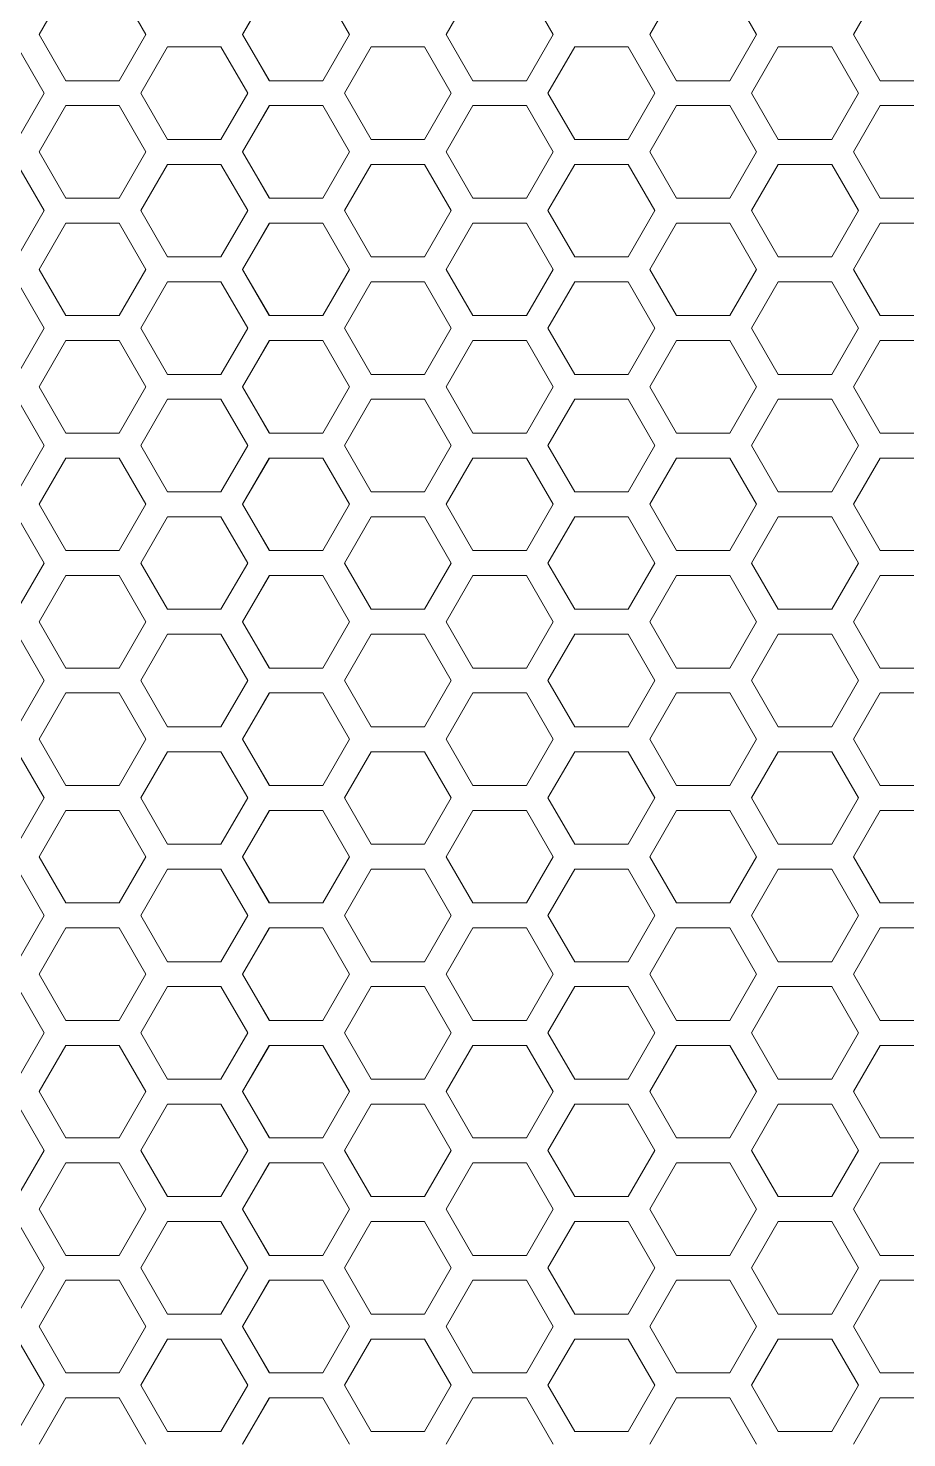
# Model space of a CAD drawing. Header units: millimetres. Extents: x 0 to 140, y -17 to 195.
# Drawn here: x 126.34 to 130.82, y 137.03 to 144.22 of the extents above; entities that cross this region are included whole.
import ezdxf

# ---------------------------------------------------------------- set-up
doc = ezdxf.new("R2010")
doc.units = ezdxf.units.MM
doc.layers.add('4203-42785_1_0', color=7, linetype='Continuous')

# ---------------------------------------------------------------- blocks, each defined once
blk = doc.blocks.new('a')
at = {"layer": '4203-42785_1_0', "color": 0, "linetype": 'ByBlock', "lineweight": 9}
for p, q in [((1510.1793, 457.2889), (1510.0725, 457.104)), ((1510.4994, 457.104), (1510.3927, 457.2889)), ((1510.9926, 457.2889), (1510.8858, 457.104)), ((1511.3127, 457.104), (1511.206, 457.2889)), ((1511.8058, 457.2889), (1511.6991, 457.104)), ((1512.1259, 457.104), (1512.0192, 457.2889)), ((1512.6191, 457.2889), (1512.5124, 457.104)), ((1512.9393, 457.104), (1512.8325, 457.2889)), ((1513.4323, 457.2889), (1513.3256, 457.104)), ((1515.0588, 457.2889), (1514.9521, 457.104)), ((1515.379, 457.104), (1515.2723, 457.2889)), ((1515.8721, 457.2889), (1515.7654, 457.104)), ((1516.1923, 457.104), (1516.0855, 457.2889)), ((1510.0725, 457.104), (1510.1793, 456.9191)), ((1510.3927, 456.9191), (1510.4994, 457.104)), ((1510.8858, 457.104), (1510.9926, 456.9191)), ((1511.206, 456.9191), (1511.3127, 457.104)), ((1511.6991, 457.104), (1511.8058, 456.9191)), ((1512.0192, 456.9191), (1512.1259, 457.104)), ((1512.5124, 457.104), (1512.6191, 456.9191)), ((1512.8325, 456.9191), (1512.9393, 457.104)), ((1513.3256, 457.104), (1513.4323, 456.9191)), ((1514.9521, 457.104), (1515.0588, 456.9191)), ((1515.2723, 456.9191), (1515.379, 457.104)), ((1515.7654, 457.104), (1515.8721, 456.9191)), ((1516.0855, 456.9191), (1516.1923, 457.104)), ((1510.0928, 456.8692), (1509.9861, 457.0541)), ((1510.5859, 457.0541), (1510.4792, 456.8692)), ((1510.7994, 457.0541), (1510.5859, 457.0541)), ((1510.9061, 456.8692), (1510.7994, 457.0541)), ((1511.3992, 457.0541), (1511.2925, 456.8692)), ((1511.6126, 457.0541), (1511.3992, 457.0541)), ((1511.7193, 456.8692), (1511.6126, 457.0541)), ((1512.2124, 457.0541), (1512.1057, 456.8692)), ((1512.4259, 457.0541), (1512.2124, 457.0541)), ((1512.5326, 456.8692), (1512.4259, 457.0541)), ((1513.0257, 457.0541), (1512.919, 456.8692)), ((1513.2391, 457.0541), (1513.0257, 457.0541)), ((1513.3458, 456.8692), (1513.2391, 457.0541)), ((1514.9724, 456.8692), (1514.8656, 457.0541)), ((1515.4655, 457.0541), (1515.3587, 456.8692)), ((1515.6789, 457.0541), (1515.4655, 457.0541)), ((1515.7856, 456.8692), (1515.6789, 457.0541)), ((1516.2788, 457.0541), (1516.1721, 456.8692)), ((1516.4922, 457.0541), (1516.2788, 457.0541)), ((1516.5989, 456.8692), (1516.4922, 457.0541)), ((1510.1793, 456.9191), (1510.3927, 456.9191)), ((1510.9926, 456.9191), (1511.206, 456.9191)), ((1511.8058, 456.9191), (1512.0192, 456.9191)), ((1512.6191, 456.9191), (1512.8325, 456.9191)), ((1513.4323, 456.9191), (1513.6457, 456.9191)), ((1515.0588, 456.9191), (1515.2723, 456.9191)), ((1515.8721, 456.9191), (1516.0855, 456.9191)), ((1509.9861, 456.6844), (1510.0928, 456.8692)), ((1510.4792, 456.8692), (1510.5859, 456.6844)), ((1510.7994, 456.6844), (1510.9061, 456.8692)), ((1511.2925, 456.8692), (1511.3992, 456.6844)), ((1511.6126, 456.6844), (1511.7193, 456.8692)), ((1512.1057, 456.8692), (1512.2124, 456.6844)), ((1512.4259, 456.6844), (1512.5326, 456.8692)), ((1512.919, 456.8692), (1513.0257, 456.6844)), ((1513.2391, 456.6844), (1513.3458, 456.8692)), ((1514.8656, 456.6844), (1514.9724, 456.8692)), ((1515.3587, 456.8692), (1515.4655, 456.6844)), ((1515.6789, 456.6844), (1515.7856, 456.8692)), ((1516.1721, 456.8692), (1516.2788, 456.6844)), ((1516.4922, 456.6844), (1516.5989, 456.8692)), ((1510.1793, 456.8193), (1510.0725, 456.6345)), ((1510.3927, 456.8193), (1510.1793, 456.8193)), ((1510.4994, 456.6345), (1510.3927, 456.8193)), ((1510.9926, 456.8193), (1510.8858, 456.6345)), ((1511.206, 456.8193), (1510.9926, 456.8193)), ((1511.3127, 456.6345), (1511.206, 456.8193)), ((1511.8058, 456.8193), (1511.6991, 456.6345)), ((1512.0192, 456.8193), (1511.8058, 456.8193)), ((1512.1259, 456.6345), (1512.0192, 456.8193)), ((1512.6191, 456.8193), (1512.5124, 456.6345)), ((1512.8325, 456.8193), (1512.6191, 456.8193)), ((1512.9393, 456.6345), (1512.8325, 456.8193)), ((1513.4323, 456.8193), (1513.3256, 456.6345)), ((1513.6457, 456.8193), (1513.4323, 456.8193)), ((1515.0588, 456.8193), (1514.9521, 456.6345)), ((1515.2723, 456.8193), (1515.0588, 456.8193)), ((1515.379, 456.6345), (1515.2723, 456.8193)), ((1515.8721, 456.8193), (1515.7654, 456.6345)), ((1516.0855, 456.8193), (1515.8721, 456.8193)), ((1516.1923, 456.6345), (1516.0855, 456.8193)), ((1510.5859, 456.6844), (1510.7994, 456.6844)), ((1511.3992, 456.6844), (1511.6126, 456.6844)), ((1512.2124, 456.6844), (1512.4259, 456.6844)), ((1513.0257, 456.6844), (1513.2391, 456.6844)), ((1515.4655, 456.6844), (1515.6789, 456.6844)), ((1516.2788, 456.6844), (1516.4922, 456.6844)), ((1510.0725, 456.6345), (1510.1793, 456.4496)), ((1510.3927, 456.4496), (1510.4994, 456.6345)), ((1510.8858, 456.6345), (1510.9926, 456.4496)), ((1511.206, 456.4496), (1511.3127, 456.6345)), ((1511.6991, 456.6345), (1511.8058, 456.4496)), ((1512.0192, 456.4496), (1512.1259, 456.6345)), ((1512.5124, 456.6345), (1512.6191, 456.4496)), ((1512.8325, 456.4496), (1512.9393, 456.6345)), ((1513.3256, 456.6345), (1513.4323, 456.4496)), ((1514.9521, 456.6345), (1515.0588, 456.4496)), ((1515.2723, 456.4496), (1515.379, 456.6345)), ((1515.7654, 456.6345), (1515.8721, 456.4496)), ((1516.0855, 456.4496), (1516.1923, 456.6345)), ((1510.0928, 456.3997), (1509.9861, 456.5846)), ((1510.5859, 456.5846), (1510.4792, 456.3997)), ((1510.7994, 456.5846), (1510.5859, 456.5846)), ((1510.9061, 456.3997), (1510.7994, 456.5846)), ((1511.3992, 456.5846), (1511.2925, 456.3997)), ((1511.6126, 456.5846), (1511.3992, 456.5846)), ((1511.7193, 456.3997), (1511.6126, 456.5846)), ((1512.2124, 456.5846), (1512.1057, 456.3997)), ((1512.4259, 456.5846), (1512.2124, 456.5846)), ((1512.5326, 456.3997), (1512.4259, 456.5846)), ((1513.0257, 456.5846), (1512.919, 456.3997)), ((1513.2391, 456.5846), (1513.0257, 456.5846)), ((1513.3458, 456.3997), (1513.2391, 456.5846)), ((1514.9724, 456.3997), (1514.8656, 456.5846)), ((1515.4655, 456.5846), (1515.3587, 456.3997)), ((1515.6789, 456.5846), (1515.4655, 456.5846)), ((1515.7856, 456.3997), (1515.6789, 456.5846)), ((1516.2788, 456.5846), (1516.1721, 456.3997)), ((1516.4922, 456.5846), (1516.2788, 456.5846)), ((1516.5989, 456.3997), (1516.4922, 456.5846)), ((1509.9861, 456.2148), (1510.0928, 456.3997)), ((1510.1793, 456.4496), (1510.3927, 456.4496)), ((1510.4792, 456.3997), (1510.5859, 456.2148)), ((1510.7994, 456.2148), (1510.9061, 456.3997)), ((1510.9926, 456.4496), (1511.206, 456.4496)), ((1511.2925, 456.3997), (1511.3992, 456.2148)), ((1511.6126, 456.2148), (1511.7193, 456.3997)), ((1511.8058, 456.4496), (1512.0192, 456.4496)), ((1512.1057, 456.3997), (1512.2124, 456.2148)), ((1512.4259, 456.2148), (1512.5326, 456.3997)), ((1512.6191, 456.4496), (1512.8325, 456.4496)), ((1512.919, 456.3997), (1513.0257, 456.2148)), ((1513.2391, 456.2148), (1513.3458, 456.3997)), ((1513.4323, 456.4496), (1513.6457, 456.4496)), ((1514.8656, 456.2148), (1514.9724, 456.3997)), ((1515.0588, 456.4496), (1515.2723, 456.4496)), ((1515.3587, 456.3997), (1515.4655, 456.2148)), ((1515.6789, 456.2148), (1515.7856, 456.3997)), ((1515.8721, 456.4496), (1516.0855, 456.4496)), ((1516.1721, 456.3997), (1516.2788, 456.2148)), ((1516.4922, 456.2148), (1516.5989, 456.3997)), ((1510.1793, 456.3498), (1510.0725, 456.1649)), ((1510.3927, 456.3498), (1510.1793, 456.3498)), ((1510.4994, 456.1649), (1510.3927, 456.3498)), ((1510.9926, 456.3498), (1510.8858, 456.1649)), ((1511.206, 456.3498), (1510.9926, 456.3498)), ((1511.3127, 456.1649), (1511.206, 456.3498)), ((1511.8058, 456.3498), (1511.6991, 456.1649)), ((1512.0192, 456.3498), (1511.8058, 456.3498)), ((1512.1259, 456.1649), (1512.0192, 456.3498)), ((1512.6191, 456.3498), (1512.5124, 456.1649)), ((1512.8325, 456.3498), (1512.6191, 456.3498)), ((1512.9393, 456.1649), (1512.8325, 456.3498)), ((1513.4323, 456.3498), (1513.3256, 456.1649)), ((1513.6457, 456.3498), (1513.4323, 456.3498)), ((1515.0588, 456.3498), (1514.9521, 456.1649)), ((1515.2723, 456.3498), (1515.0588, 456.3498)), ((1515.379, 456.1649), (1515.2723, 456.3498)), ((1515.8721, 456.3498), (1515.7654, 456.1649)), ((1516.0855, 456.3498), (1515.8721, 456.3498)), ((1516.1923, 456.1649), (1516.0855, 456.3498)), ((1510.5859, 456.2148), (1510.7994, 456.2148)), ((1511.3992, 456.2148), (1511.6126, 456.2148)), ((1512.2124, 456.2148), (1512.4259, 456.2148)), ((1513.0257, 456.2148), (1513.2391, 456.2148)), ((1515.4655, 456.2148), (1515.6789, 456.2148)), ((1516.2788, 456.2148), (1516.4922, 456.2148)), ((1510.0725, 456.1649), (1510.1793, 455.9801)), ((1510.3927, 455.9801), (1510.4994, 456.1649)), ((1510.8858, 456.1649), (1510.9926, 455.9801)), ((1511.206, 455.9801), (1511.3127, 456.1649)), ((1511.6991, 456.1649), (1511.8058, 455.9801)), ((1512.0192, 455.9801), (1512.1259, 456.1649)), ((1512.5124, 456.1649), (1512.6191, 455.9801)), ((1512.8325, 455.9801), (1512.9393, 456.1649)), ((1513.3256, 456.1649), (1513.4323, 455.9801)), ((1514.9521, 456.1649), (1515.0588, 455.9801)), ((1515.2723, 455.9801), (1515.379, 456.1649)), ((1515.7654, 456.1649), (1515.8721, 455.9801)), ((1516.0855, 455.9801), (1516.1923, 456.1649)), ((1510.0928, 455.9301), (1509.9861, 456.115)), ((1510.5859, 456.115), (1510.4792, 455.9301)), ((1510.7994, 456.115), (1510.5859, 456.115)), ((1510.9061, 455.9301), (1510.7994, 456.115)), ((1511.3992, 456.115), (1511.2925, 455.9301)), ((1511.6126, 456.115), (1511.3992, 456.115)), ((1511.7193, 455.9301), (1511.6126, 456.115)), ((1512.2124, 456.115), (1512.1057, 455.9301)), ((1512.4259, 456.115), (1512.2124, 456.115)), ((1512.5326, 455.9301), (1512.4259, 456.115)), ((1513.0257, 456.115), (1512.919, 455.9301)), ((1513.2391, 456.115), (1513.0257, 456.115)), ((1513.3458, 455.9301), (1513.2391, 456.115)), ((1514.9724, 455.9301), (1514.8656, 456.115)), ((1515.4655, 456.115), (1515.3587, 455.9301)), ((1515.6789, 456.115), (1515.4655, 456.115)), ((1515.7856, 455.9301), (1515.6789, 456.115)), ((1516.2788, 456.115), (1516.1721, 455.9301)), ((1516.4922, 456.115), (1516.2788, 456.115)), ((1516.5989, 455.9301), (1516.4922, 456.115)), ((1510.1793, 455.9801), (1510.3927, 455.9801)), ((1510.9926, 455.9801), (1511.206, 455.9801)), ((1511.8058, 455.9801), (1512.0192, 455.9801)), ((1512.6191, 455.9801), (1512.8325, 455.9801)), ((1513.4323, 455.9801), (1513.6457, 455.9801)), ((1515.0588, 455.9801), (1515.2723, 455.9801)), ((1515.8721, 455.9801), (1516.0855, 455.9801)), ((1509.9861, 455.7453), (1510.0928, 455.9301)), ((1510.4792, 455.9301), (1510.5859, 455.7453)), ((1510.7994, 455.7453), (1510.9061, 455.9301)), ((1511.2925, 455.9301), (1511.3992, 455.7453)), ((1511.6126, 455.7453), (1511.7193, 455.9301)), ((1512.1057, 455.9301), (1512.2124, 455.7453)), ((1512.4259, 455.7453), (1512.5326, 455.9301)), ((1512.919, 455.9301), (1513.0257, 455.7453)), ((1513.2391, 455.7453), (1513.3458, 455.9301)), ((1514.8656, 455.7453), (1514.9724, 455.9301)), ((1515.3587, 455.9301), (1515.4655, 455.7453)), ((1515.6789, 455.7453), (1515.7856, 455.9301)), ((1516.1721, 455.9301), (1516.2788, 455.7453)), ((1516.4922, 455.7453), (1516.5989, 455.9301)), ((1510.1793, 455.8802), (1510.0725, 455.6954)), ((1510.3927, 455.8802), (1510.1793, 455.8802)), ((1510.4994, 455.6954), (1510.3927, 455.8802)), ((1510.9926, 455.8802), (1510.8858, 455.6954)), ((1511.206, 455.8802), (1510.9926, 455.8802)), ((1511.3127, 455.6954), (1511.206, 455.8802)), ((1511.8058, 455.8802), (1511.6991, 455.6954)), ((1512.0192, 455.8802), (1511.8058, 455.8802)), ((1512.1259, 455.6954), (1512.0192, 455.8802)), ((1512.6191, 455.8802), (1512.5124, 455.6954)), ((1512.8325, 455.8802), (1512.6191, 455.8802)), ((1512.9393, 455.6954), (1512.8325, 455.8802)), ((1513.4323, 455.8802), (1513.3256, 455.6954)), ((1513.6457, 455.8802), (1513.4323, 455.8802)), ((1515.0588, 455.8802), (1514.9521, 455.6954)), ((1515.2723, 455.8802), (1515.0588, 455.8802)), ((1515.379, 455.6954), (1515.2723, 455.8802)), ((1515.8721, 455.8802), (1515.7654, 455.6954)), ((1516.0855, 455.8802), (1515.8721, 455.8802)), ((1516.1923, 455.6954), (1516.0855, 455.8802)), ((1510.5859, 455.7453), (1510.7994, 455.7453)), ((1511.3992, 455.7453), (1511.6126, 455.7453)), ((1512.2124, 455.7453), (1512.4259, 455.7453)), ((1513.0257, 455.7453), (1513.2391, 455.7453)), ((1515.4655, 455.7453), (1515.6789, 455.7453)), ((1516.2788, 455.7453), (1516.4922, 455.7453)), ((1510.0725, 455.6954), (1510.1793, 455.5105)), ((1510.3927, 455.5105), (1510.4994, 455.6954)), ((1510.8858, 455.6954), (1510.9926, 455.5105)), ((1511.206, 455.5105), (1511.3127, 455.6954)), ((1511.6991, 455.6954), (1511.8058, 455.5105)), ((1512.0192, 455.5105), (1512.1259, 455.6954)), ((1512.5124, 455.6954), (1512.6191, 455.5105)), ((1512.8325, 455.5105), (1512.9393, 455.6954)), ((1513.3256, 455.6954), (1513.4323, 455.5105)), ((1514.9521, 455.6954), (1515.0588, 455.5105)), ((1515.2723, 455.5105), (1515.379, 455.6954)), ((1515.7654, 455.6954), (1515.8721, 455.5105)), ((1516.0855, 455.5105), (1516.1923, 455.6954)), ((1510.0928, 455.4606), (1509.9861, 455.6455)), ((1510.5859, 455.6455), (1510.4792, 455.4606)), ((1510.7994, 455.6455), (1510.5859, 455.6455)), ((1510.9061, 455.4606), (1510.7994, 455.6455)), ((1511.3992, 455.6455), (1511.2925, 455.4606)), ((1511.6126, 455.6455), (1511.3992, 455.6455)), ((1511.7193, 455.4606), (1511.6126, 455.6455)), ((1512.2124, 455.6455), (1512.1057, 455.4606)), ((1512.4259, 455.6455), (1512.2124, 455.6455)), ((1512.5326, 455.4606), (1512.4259, 455.6455)), ((1513.0257, 455.6455), (1512.919, 455.4606)), ((1513.2391, 455.6455), (1513.0257, 455.6455)), ((1513.3458, 455.4606), (1513.2391, 455.6455)), ((1514.9724, 455.4606), (1514.8656, 455.6455)), ((1515.4655, 455.6455), (1515.3587, 455.4606)), ((1515.6789, 455.6455), (1515.4655, 455.6455)), ((1515.7856, 455.4606), (1515.6789, 455.6455)), ((1516.2788, 455.6455), (1516.1721, 455.4606)), ((1516.4922, 455.6455), (1516.2788, 455.6455)), ((1516.5989, 455.4606), (1516.4922, 455.6455)), ((1510.1793, 455.5105), (1510.3927, 455.5105)), ((1510.9926, 455.5105), (1511.206, 455.5105)), ((1511.8058, 455.5105), (1512.0192, 455.5105)), ((1512.6191, 455.5105), (1512.8325, 455.5105)), ((1513.4323, 455.5105), (1513.6457, 455.5105)), ((1515.0588, 455.5105), (1515.2723, 455.5105)), ((1515.8721, 455.5105), (1516.0855, 455.5105)), ((1509.9861, 455.2757), (1510.0928, 455.4606)), ((1510.4792, 455.4606), (1510.5859, 455.2757)), ((1510.7994, 455.2757), (1510.9061, 455.4606)), ((1511.2925, 455.4606), (1511.3992, 455.2757)), ((1511.6126, 455.2757), (1511.7193, 455.4606)), ((1512.1057, 455.4606), (1512.2124, 455.2757)), ((1512.4259, 455.2757), (1512.5326, 455.4606)), ((1512.919, 455.4606), (1513.0257, 455.2757)), ((1513.2391, 455.2757), (1513.3458, 455.4606)), ((1514.8656, 455.2757), (1514.9724, 455.4606)), ((1515.3587, 455.4606), (1515.4655, 455.2757)), ((1515.6789, 455.2757), (1515.7856, 455.4606)), ((1516.1721, 455.4606), (1516.2788, 455.2757)), ((1516.4922, 455.2757), (1516.5989, 455.4606)), ((1510.1793, 455.4107), (1510.0725, 455.2258)), ((1510.3927, 455.4107), (1510.1793, 455.4107)), ((1510.4994, 455.2258), (1510.3927, 455.4107)), ((1510.9926, 455.4107), (1510.8858, 455.2258)), ((1511.206, 455.4107), (1510.9926, 455.4107)), ((1511.3127, 455.2258), (1511.206, 455.4107)), ((1511.8058, 455.4107), (1511.6991, 455.2258)), ((1512.0192, 455.4107), (1511.8058, 455.4107)), ((1512.1259, 455.2258), (1512.0192, 455.4107)), ((1512.6191, 455.4107), (1512.5124, 455.2258)), ((1512.8325, 455.4107), (1512.6191, 455.4107)), ((1512.9393, 455.2258), (1512.8325, 455.4107)), ((1513.4323, 455.4107), (1513.3256, 455.2258)), ((1513.6457, 455.4107), (1513.4323, 455.4107)), ((1515.0588, 455.4107), (1514.9521, 455.2258)), ((1515.2723, 455.4107), (1515.0588, 455.4107)), ((1515.379, 455.2258), (1515.2723, 455.4107)), ((1515.8721, 455.4107), (1515.7654, 455.2258)), ((1516.0855, 455.4107), (1515.8721, 455.4107)), ((1516.1923, 455.2258), (1516.0855, 455.4107)), ((1510.5859, 455.2757), (1510.7994, 455.2757)), ((1511.3992, 455.2757), (1511.6126, 455.2757)), ((1512.2124, 455.2757), (1512.4259, 455.2757)), ((1513.0257, 455.2757), (1513.2391, 455.2757)), ((1515.4655, 455.2757), (1515.6789, 455.2757)), ((1516.2788, 455.2757), (1516.4922, 455.2757)), ((1510.0725, 455.2258), (1510.1793, 455.041)), ((1510.3927, 455.041), (1510.4994, 455.2258)), ((1510.8858, 455.2258), (1510.9926, 455.041)), ((1511.206, 455.041), (1511.3127, 455.2258)), ((1511.6991, 455.2258), (1511.8058, 455.041)), ((1512.0192, 455.041), (1512.1259, 455.2258)), ((1512.5124, 455.2258), (1512.6191, 455.041)), ((1512.8325, 455.041), (1512.9393, 455.2258)), ((1513.3256, 455.2258), (1513.4323, 455.041)), ((1514.9521, 455.2258), (1515.0588, 455.041)), ((1515.2723, 455.041), (1515.379, 455.2258)), ((1515.7654, 455.2258), (1515.8721, 455.041)), ((1516.0855, 455.041), (1516.1923, 455.2258)), ((1510.0928, 454.9911), (1509.9861, 455.1759)), ((1510.5859, 455.1759), (1510.4792, 454.9911)), ((1510.7994, 455.1759), (1510.5859, 455.1759)), ((1510.9061, 454.9911), (1510.7994, 455.1759)), ((1511.3992, 455.1759), (1511.2925, 454.9911)), ((1511.6126, 455.1759), (1511.3992, 455.1759)), ((1511.7193, 454.9911), (1511.6126, 455.1759)), ((1512.2124, 455.1759), (1512.1057, 454.9911)), ((1512.4259, 455.1759), (1512.2124, 455.1759)), ((1512.5326, 454.9911), (1512.4259, 455.1759)), ((1513.0257, 455.1759), (1512.919, 454.9911)), ((1513.2391, 455.1759), (1513.0257, 455.1759)), ((1513.3458, 454.9911), (1513.2391, 455.1759)), ((1514.9724, 454.9911), (1514.8656, 455.1759)), ((1515.4655, 455.1759), (1515.3587, 454.9911)), ((1515.6789, 455.1759), (1515.4655, 455.1759)), ((1515.7856, 454.9911), (1515.6789, 455.1759)), ((1516.2788, 455.1759), (1516.1721, 454.9911)), ((1516.4922, 455.1759), (1516.2788, 455.1759)), ((1516.5989, 454.9911), (1516.4922, 455.1759)), ((1509.9861, 454.8062), (1510.0928, 454.9911)), ((1510.1793, 455.041), (1510.3927, 455.041)), ((1510.4792, 454.9911), (1510.5859, 454.8062)), ((1510.7994, 454.8062), (1510.9061, 454.9911)), ((1510.9926, 455.041), (1511.206, 455.041)), ((1511.2925, 454.9911), (1511.3992, 454.8062)), ((1511.6126, 454.8062), (1511.7193, 454.9911)), ((1511.8058, 455.041), (1512.0192, 455.041)), ((1512.1057, 454.9911), (1512.2124, 454.8062)), ((1512.4259, 454.8062), (1512.5326, 454.9911)), ((1512.6191, 455.041), (1512.8325, 455.041)), ((1512.919, 454.9911), (1513.0257, 454.8062)), ((1513.2391, 454.8062), (1513.3458, 454.9911)), ((1513.4323, 455.041), (1513.6457, 455.041)), ((1514.8656, 454.8062), (1514.9724, 454.9911)), ((1515.0588, 455.041), (1515.2723, 455.041)), ((1515.3587, 454.9911), (1515.4655, 454.8062)), ((1515.6789, 454.8062), (1515.7856, 454.9911)), ((1515.8721, 455.041), (1516.0855, 455.041)), ((1516.1721, 454.9911), (1516.2788, 454.8062)), ((1516.4922, 454.8062), (1516.5989, 454.9911)), ((1510.1793, 454.9411), (1510.0725, 454.7563)), ((1510.3927, 454.9411), (1510.1793, 454.9411)), ((1510.4994, 454.7563), (1510.3927, 454.9411)), ((1510.9926, 454.9411), (1510.8858, 454.7563)), ((1511.206, 454.9411), (1510.9926, 454.9411)), ((1511.3127, 454.7563), (1511.206, 454.9411)), ((1511.8058, 454.9411), (1511.6991, 454.7563)), ((1512.0192, 454.9411), (1511.8058, 454.9411)), ((1512.1259, 454.7563), (1512.0192, 454.9411)), ((1512.6191, 454.9411), (1512.5124, 454.7563)), ((1512.8325, 454.9411), (1512.6191, 454.9411)), ((1512.9393, 454.7563), (1512.8325, 454.9411)), ((1513.4323, 454.9411), (1513.3256, 454.7563)), ((1513.6457, 454.9411), (1513.4323, 454.9411)), ((1515.0588, 454.9411), (1514.9521, 454.7563)), ((1515.2723, 454.9411), (1515.0588, 454.9411)), ((1515.379, 454.7563), (1515.2723, 454.9411)), ((1515.8721, 454.9411), (1515.7654, 454.7563)), ((1516.0855, 454.9411), (1515.8721, 454.9411)), ((1516.1923, 454.7563), (1516.0855, 454.9411)), ((1510.5859, 454.8062), (1510.7994, 454.8062)), ((1511.3992, 454.8062), (1511.6126, 454.8062)), ((1512.2124, 454.8062), (1512.4259, 454.8062)), ((1513.0257, 454.8062), (1513.2391, 454.8062)), ((1515.4655, 454.8062), (1515.6789, 454.8062)), ((1516.2788, 454.8062), (1516.4922, 454.8062)), ((1510.0725, 454.7563), (1510.1793, 454.5714)), ((1510.3927, 454.5714), (1510.4994, 454.7563)), ((1510.8858, 454.7563), (1510.9926, 454.5714)), ((1511.206, 454.5714), (1511.3127, 454.7563)), ((1511.6991, 454.7563), (1511.8058, 454.5714)), ((1512.0192, 454.5714), (1512.1259, 454.7563)), ((1512.5124, 454.7563), (1512.6191, 454.5714)), ((1512.8325, 454.5714), (1512.9393, 454.7563)), ((1513.3256, 454.7563), (1513.4323, 454.5714)), ((1514.9521, 454.7563), (1515.0588, 454.5714)), ((1515.2723, 454.5714), (1515.379, 454.7563)), ((1515.7654, 454.7563), (1515.8721, 454.5714)), ((1516.0855, 454.5714), (1516.1923, 454.7563)), ((1510.0928, 454.5215), (1509.9861, 454.7064)), ((1510.5859, 454.7064), (1510.4792, 454.5215)), ((1510.7994, 454.7064), (1510.5859, 454.7064)), ((1510.9061, 454.5215), (1510.7994, 454.7064)), ((1511.3992, 454.7064), (1511.2925, 454.5215)), ((1511.6126, 454.7064), (1511.3992, 454.7064)), ((1511.7193, 454.5215), (1511.6126, 454.7064)), ((1512.2124, 454.7064), (1512.1057, 454.5215)), ((1512.4259, 454.7064), (1512.2124, 454.7064)), ((1512.5326, 454.5215), (1512.4259, 454.7064)), ((1513.0257, 454.7064), (1512.919, 454.5215)), ((1513.2391, 454.7064), (1513.0257, 454.7064)), ((1513.3458, 454.5215), (1513.2391, 454.7064)), ((1514.9724, 454.5215), (1514.8656, 454.7064)), ((1515.4655, 454.7064), (1515.3587, 454.5215)), ((1515.6789, 454.7064), (1515.4655, 454.7064)), ((1515.7856, 454.5215), (1515.6789, 454.7064)), ((1516.2788, 454.7064), (1516.1721, 454.5215)), ((1516.4922, 454.7064), (1516.2788, 454.7064)), ((1516.5989, 454.5215), (1516.4922, 454.7064)), ((1510.1793, 454.5714), (1510.3927, 454.5714)), ((1510.9926, 454.5714), (1511.206, 454.5714)), ((1511.8058, 454.5714), (1512.0192, 454.5714)), ((1512.6191, 454.5714), (1512.8325, 454.5714)), ((1513.4323, 454.5714), (1513.6457, 454.5714)), ((1515.0588, 454.5714), (1515.2723, 454.5714)), ((1515.8721, 454.5714), (1516.0855, 454.5714)), ((1509.9861, 454.3366), (1510.0928, 454.5215)), ((1510.4792, 454.5215), (1510.5859, 454.3366)), ((1510.7994, 454.3366), (1510.9061, 454.5215)), ((1511.2925, 454.5215), (1511.3992, 454.3366)), ((1511.6126, 454.3366), (1511.7193, 454.5215)), ((1512.1057, 454.5215), (1512.2124, 454.3366)), ((1512.4259, 454.3366), (1512.5326, 454.5215)), ((1512.919, 454.5215), (1513.0257, 454.3366)), ((1513.2391, 454.3366), (1513.3458, 454.5215)), ((1514.8656, 454.3366), (1514.9724, 454.5215)), ((1515.3587, 454.5215), (1515.4655, 454.3366)), ((1515.6789, 454.3366), (1515.7856, 454.5215)), ((1516.1721, 454.5215), (1516.2788, 454.3366)), ((1516.4922, 454.3366), (1516.5989, 454.5215)), ((1510.1793, 454.4716), (1510.0725, 454.2867)), ((1510.3927, 454.4716), (1510.1793, 454.4716)), ((1510.4994, 454.2867), (1510.3927, 454.4716)), ((1510.9926, 454.4716), (1510.8858, 454.2867)), ((1511.206, 454.4716), (1510.9926, 454.4716)), ((1511.3127, 454.2867), (1511.206, 454.4716)), ((1511.8058, 454.4716), (1511.6991, 454.2867)), ((1512.0192, 454.4716), (1511.8058, 454.4716)), ((1512.1259, 454.2867), (1512.0192, 454.4716)), ((1512.6191, 454.4716), (1512.5124, 454.2867)), ((1512.8325, 454.4716), (1512.6191, 454.4716)), ((1512.9393, 454.2867), (1512.8325, 454.4716)), ((1513.4323, 454.4716), (1513.3256, 454.2867)), ((1513.6457, 454.4716), (1513.4323, 454.4716)), ((1515.0588, 454.4716), (1514.9521, 454.2867)), ((1515.2723, 454.4716), (1515.0588, 454.4716)), ((1515.379, 454.2867), (1515.2723, 454.4716)), ((1515.8721, 454.4716), (1515.7654, 454.2867)), ((1516.0855, 454.4716), (1515.8721, 454.4716)), ((1516.1923, 454.2867), (1516.0855, 454.4716)), ((1510.5859, 454.3366), (1510.7994, 454.3366)), ((1511.3992, 454.3366), (1511.6126, 454.3366)), ((1512.2124, 454.3366), (1512.4259, 454.3366)), ((1513.0257, 454.3366), (1513.2391, 454.3366)), ((1515.4655, 454.3366), (1515.6789, 454.3366)), ((1516.2788, 454.3366), (1516.4922, 454.3366)), ((1510.0725, 454.2867), (1510.1793, 454.1019)), ((1510.3927, 454.1019), (1510.4994, 454.2867)), ((1510.8858, 454.2867), (1510.9926, 454.1019)), ((1511.206, 454.1019), (1511.3127, 454.2867)), ((1511.6991, 454.2867), (1511.8058, 454.1019)), ((1512.0192, 454.1019), (1512.1259, 454.2867)), ((1512.5124, 454.2867), (1512.6191, 454.1019)), ((1512.8325, 454.1019), (1512.9393, 454.2867)), ((1513.3256, 454.2867), (1513.4323, 454.1019)), ((1514.9521, 454.2867), (1515.0588, 454.1019)), ((1515.2723, 454.1019), (1515.379, 454.2867)), ((1515.7654, 454.2867), (1515.8721, 454.1019)), ((1516.0855, 454.1019), (1516.1923, 454.2867)), ((1510.0928, 454.052), (1509.9861, 454.2368)), ((1510.5859, 454.2368), (1510.4792, 454.052)), ((1510.7994, 454.2368), (1510.5859, 454.2368)), ((1510.9061, 454.052), (1510.7994, 454.2368)), ((1511.3992, 454.2368), (1511.2925, 454.052)), ((1511.6126, 454.2368), (1511.3992, 454.2368)), ((1511.7193, 454.052), (1511.6126, 454.2368)), ((1512.2124, 454.2368), (1512.1057, 454.052)), ((1512.4259, 454.2368), (1512.2124, 454.2368)), ((1512.5326, 454.052), (1512.4259, 454.2368)), ((1513.0257, 454.2368), (1512.919, 454.052)), ((1513.2391, 454.2368), (1513.0257, 454.2368)), ((1513.3458, 454.052), (1513.2391, 454.2368)), ((1514.9724, 454.052), (1514.8656, 454.2368)), ((1515.4655, 454.2368), (1515.3587, 454.052)), ((1515.6789, 454.2368), (1515.4655, 454.2368)), ((1515.7856, 454.052), (1515.6789, 454.2368)), ((1516.2788, 454.2368), (1516.1721, 454.052)), ((1516.4922, 454.2368), (1516.2788, 454.2368)), ((1516.5989, 454.052), (1516.4922, 454.2368)), ((1510.1793, 454.1019), (1510.3927, 454.1019)), ((1510.9926, 454.1019), (1511.206, 454.1019)), ((1511.8058, 454.1019), (1512.0192, 454.1019)), ((1512.6191, 454.1019), (1512.8325, 454.1019)), ((1513.4323, 454.1019), (1513.6457, 454.1019)), ((1515.0588, 454.1019), (1515.2723, 454.1019)), ((1515.8721, 454.1019), (1516.0855, 454.1019)), ((1509.9861, 453.8671), (1510.0928, 454.052)), ((1510.4792, 454.052), (1510.5859, 453.8671)), ((1510.7994, 453.8671), (1510.9061, 454.052)), ((1511.2925, 454.052), (1511.3992, 453.8671)), ((1511.6126, 453.8671), (1511.7193, 454.052)), ((1512.1057, 454.052), (1512.2124, 453.8671)), ((1512.4259, 453.8671), (1512.5326, 454.052)), ((1512.919, 454.052), (1513.0257, 453.8671)), ((1513.2391, 453.8671), (1513.3458, 454.052)), ((1514.8656, 453.8671), (1514.9724, 454.052)), ((1515.3587, 454.052), (1515.4655, 453.8671)), ((1515.6789, 453.8671), (1515.7856, 454.052)), ((1516.1721, 454.052), (1516.2788, 453.8671)), ((1516.4922, 453.8671), (1516.5989, 454.052)), ((1510.1793, 454.0021), (1510.0725, 453.8172)), ((1510.3927, 454.0021), (1510.1793, 454.0021)), ((1510.4994, 453.8172), (1510.3927, 454.0021)), ((1510.9926, 454.0021), (1510.8858, 453.8172)), ((1511.206, 454.0021), (1510.9926, 454.0021)), ((1511.3127, 453.8172), (1511.206, 454.0021)), ((1511.8058, 454.0021), (1511.6991, 453.8172)), ((1512.0192, 454.0021), (1511.8058, 454.0021)), ((1512.1259, 453.8172), (1512.0192, 454.0021)), ((1512.6191, 454.0021), (1512.5124, 453.8172)), ((1512.8325, 454.0021), (1512.6191, 454.0021)), ((1512.9393, 453.8172), (1512.8325, 454.0021)), ((1513.4323, 454.0021), (1513.3256, 453.8172)), ((1513.6457, 454.0021), (1513.4323, 454.0021)), ((1515.0588, 454.0021), (1514.9521, 453.8172)), ((1515.2723, 454.0021), (1515.0588, 454.0021)), ((1515.379, 453.8172), (1515.2723, 454.0021)), ((1515.8721, 454.0021), (1515.7654, 453.8172)), ((1516.0855, 454.0021), (1515.8721, 454.0021)), ((1516.1923, 453.8172), (1516.0855, 454.0021)), ((1510.5859, 453.8671), (1510.7994, 453.8671)), ((1511.3992, 453.8671), (1511.6126, 453.8671)), ((1512.2124, 453.8671), (1512.4259, 453.8671)), ((1513.0257, 453.8671), (1513.2391, 453.8671)), ((1515.4655, 453.8671), (1515.6789, 453.8671)), ((1516.2788, 453.8671), (1516.4922, 453.8671)), ((1510.0725, 453.8172), (1510.1793, 453.6323)), ((1510.3927, 453.6323), (1510.4994, 453.8172)), ((1510.8858, 453.8172), (1510.9926, 453.6323)), ((1511.206, 453.6323), (1511.3127, 453.8172)), ((1511.6991, 453.8172), (1511.8058, 453.6323)), ((1512.0192, 453.6323), (1512.1259, 453.8172)), ((1512.5124, 453.8172), (1512.6191, 453.6323)), ((1512.8325, 453.6323), (1512.9393, 453.8172)), ((1513.3256, 453.8172), (1513.4323, 453.6323)), ((1514.9521, 453.8172), (1515.0588, 453.6323)), ((1515.2723, 453.6323), (1515.379, 453.8172)), ((1515.7654, 453.8172), (1515.8721, 453.6323)), ((1516.0855, 453.6323), (1516.1923, 453.8172)), ((1510.0928, 453.5824), (1509.9861, 453.7673)), ((1510.5859, 453.7673), (1510.4792, 453.5824)), ((1510.7994, 453.7673), (1510.5859, 453.7673)), ((1510.9061, 453.5824), (1510.7994, 453.7673)), ((1511.3992, 453.7673), (1511.2925, 453.5824)), ((1511.6126, 453.7673), (1511.3992, 453.7673)), ((1511.7193, 453.5824), (1511.6126, 453.7673)), ((1512.2124, 453.7673), (1512.1057, 453.5824)), ((1512.4259, 453.7673), (1512.2124, 453.7673)), ((1512.5326, 453.5824), (1512.4259, 453.7673)), ((1513.0257, 453.7673), (1512.919, 453.5824)), ((1513.2391, 453.7673), (1513.0257, 453.7673)), ((1513.3458, 453.5824), (1513.2391, 453.7673)), ((1514.9724, 453.5824), (1514.8656, 453.7673)), ((1515.4655, 453.7673), (1515.3587, 453.5824)), ((1515.6789, 453.7673), (1515.4655, 453.7673)), ((1515.7856, 453.5824), (1515.6789, 453.7673)), ((1516.2788, 453.7673), (1516.1721, 453.5824)), ((1516.4922, 453.7673), (1516.2788, 453.7673)), ((1516.5989, 453.5824), (1516.4922, 453.7673)), ((1509.9861, 453.3976), (1510.0928, 453.5824)), ((1510.1793, 453.6323), (1510.3927, 453.6323)), ((1510.4792, 453.5824), (1510.5859, 453.3976)), ((1510.7994, 453.3976), (1510.9061, 453.5824)), ((1510.9926, 453.6323), (1511.206, 453.6323)), ((1511.2925, 453.5824), (1511.3992, 453.3976)), ((1511.6126, 453.3976), (1511.7193, 453.5824)), ((1511.8058, 453.6323), (1512.0192, 453.6323)), ((1512.1057, 453.5824), (1512.2124, 453.3976)), ((1512.4259, 453.3976), (1512.5326, 453.5824)), ((1512.6191, 453.6323), (1512.8325, 453.6323)), ((1512.919, 453.5824), (1513.0257, 453.3976)), ((1513.2391, 453.3976), (1513.3458, 453.5824)), ((1513.4323, 453.6323), (1513.6457, 453.6323)), ((1514.8656, 453.3976), (1514.9724, 453.5824)), ((1515.0588, 453.6323), (1515.2723, 453.6323)), ((1515.3587, 453.5824), (1515.4655, 453.3976)), ((1515.6789, 453.3976), (1515.7856, 453.5824)), ((1515.8721, 453.6323), (1516.0855, 453.6323)), ((1516.1721, 453.5824), (1516.2788, 453.3976)), ((1516.4922, 453.3976), (1516.5989, 453.5824)), ((1510.1793, 453.5325), (1510.0725, 453.3477)), ((1510.3927, 453.5325), (1510.1793, 453.5325)), ((1510.4994, 453.3477), (1510.3927, 453.5325)), ((1510.9926, 453.5325), (1510.8858, 453.3477)), ((1511.206, 453.5325), (1510.9926, 453.5325)), ((1511.3127, 453.3477), (1511.206, 453.5325)), ((1511.8058, 453.5325), (1511.6991, 453.3477)), ((1512.0192, 453.5325), (1511.8058, 453.5325)), ((1512.1259, 453.3477), (1512.0192, 453.5325)), ((1512.6191, 453.5325), (1512.5124, 453.3477)), ((1512.8325, 453.5325), (1512.6191, 453.5325)), ((1512.9393, 453.3477), (1512.8325, 453.5325)), ((1513.4323, 453.5325), (1513.3256, 453.3477)), ((1513.6457, 453.5325), (1513.4323, 453.5325)), ((1515.0588, 453.5325), (1514.9521, 453.3477)), ((1515.2723, 453.5325), (1515.0588, 453.5325)), ((1515.379, 453.3477), (1515.2723, 453.5325)), ((1515.8721, 453.5325), (1515.7654, 453.3477)), ((1516.0855, 453.5325), (1515.8721, 453.5325)), ((1516.1923, 453.3477), (1516.0855, 453.5325)), ((1510.5859, 453.3976), (1510.7994, 453.3976)), ((1511.3992, 453.3976), (1511.6126, 453.3976)), ((1512.2124, 453.3976), (1512.4259, 453.3976)), ((1513.0257, 453.3976), (1513.2391, 453.3976)), ((1515.4655, 453.3976), (1515.6789, 453.3976)), ((1516.2788, 453.3976), (1516.4922, 453.3976)), ((1510.0725, 453.3477), (1510.1793, 453.1628)), ((1510.3927, 453.1628), (1510.4994, 453.3477)), ((1510.8858, 453.3477), (1510.9926, 453.1628)), ((1511.206, 453.1628), (1511.3127, 453.3477)), ((1511.6991, 453.3477), (1511.8058, 453.1628)), ((1512.0192, 453.1628), (1512.1259, 453.3477)), ((1512.5124, 453.3477), (1512.6191, 453.1628)), ((1512.8325, 453.1628), (1512.9393, 453.3477)), ((1513.3256, 453.3477), (1513.4323, 453.1628)), ((1514.9521, 453.3477), (1515.0588, 453.1628)), ((1515.2723, 453.1628), (1515.379, 453.3477)), ((1515.7654, 453.3477), (1515.8721, 453.1628)), ((1516.0855, 453.1628), (1516.1923, 453.3477)), ((1510.0928, 453.1129), (1509.9861, 453.2977)), ((1510.5859, 453.2977), (1510.4792, 453.1129)), ((1510.7994, 453.2977), (1510.5859, 453.2977)), ((1510.9061, 453.1129), (1510.7994, 453.2977)), ((1511.3992, 453.2977), (1511.2925, 453.1129)), ((1511.6126, 453.2977), (1511.3992, 453.2977)), ((1511.7193, 453.1129), (1511.6126, 453.2977)), ((1512.2124, 453.2977), (1512.1057, 453.1129)), ((1512.4259, 453.2977), (1512.2124, 453.2977)), ((1512.5326, 453.1129), (1512.4259, 453.2977)), ((1513.0257, 453.2977), (1512.919, 453.1129)), ((1513.2391, 453.2977), (1513.0257, 453.2977)), ((1513.3458, 453.1129), (1513.2391, 453.2977)), ((1514.9724, 453.1129), (1514.8656, 453.2977)), ((1515.4655, 453.2977), (1515.3587, 453.1129)), ((1515.6789, 453.2977), (1515.4655, 453.2977)), ((1515.7856, 453.1129), (1515.6789, 453.2977)), ((1516.2788, 453.2977), (1516.1721, 453.1129)), ((1516.4922, 453.2977), (1516.2788, 453.2977)), ((1516.5989, 453.1129), (1516.4922, 453.2977)), ((1510.1793, 453.1628), (1510.3927, 453.1628)), ((1510.9926, 453.1628), (1511.206, 453.1628)), ((1511.8058, 453.1628), (1512.0192, 453.1628)), ((1512.6191, 453.1628), (1512.8325, 453.1628)), ((1513.4323, 453.1628), (1513.6457, 453.1628)), ((1515.0588, 453.1628), (1515.2723, 453.1628)), ((1515.8721, 453.1628), (1516.0855, 453.1628)), ((1509.9861, 452.928), (1510.0928, 453.1129)), ((1510.4792, 453.1129), (1510.5859, 452.928)), ((1510.7994, 452.928), (1510.9061, 453.1129)), ((1511.2925, 453.1129), (1511.3992, 452.928)), ((1511.6126, 452.928), (1511.7193, 453.1129)), ((1512.1057, 453.1129), (1512.2124, 452.928)), ((1512.4259, 452.928), (1512.5326, 453.1129)), ((1512.919, 453.1129), (1513.0257, 452.928)), ((1513.2391, 452.928), (1513.3458, 453.1129)), ((1514.8656, 452.928), (1514.9724, 453.1129)), ((1515.3587, 453.1129), (1515.4655, 452.928)), ((1515.6789, 452.928), (1515.7856, 453.1129)), ((1516.1721, 453.1129), (1516.2788, 452.928)), ((1516.4922, 452.928), (1516.5989, 453.1129)), ((1510.1793, 453.063), (1510.0725, 452.8781)), ((1510.3927, 453.063), (1510.1793, 453.063)), ((1510.4994, 452.8781), (1510.3927, 453.063)), ((1510.9926, 453.063), (1510.8858, 452.8781)), ((1511.206, 453.063), (1510.9926, 453.063)), ((1511.3127, 452.8781), (1511.206, 453.063)), ((1511.8058, 453.063), (1511.6991, 452.8781)), ((1512.0192, 453.063), (1511.8058, 453.063)), ((1512.1259, 452.8781), (1512.0192, 453.063)), ((1512.6191, 453.063), (1512.5124, 452.8781)), ((1512.8325, 453.063), (1512.6191, 453.063)), ((1512.9393, 452.8781), (1512.8325, 453.063)), ((1513.4323, 453.063), (1513.3256, 452.8781)), ((1513.6457, 453.063), (1513.4323, 453.063)), ((1515.0588, 453.063), (1514.9521, 452.8781)), ((1515.2723, 453.063), (1515.0588, 453.063)), ((1515.379, 452.8781), (1515.2723, 453.063)), ((1515.8721, 453.063), (1515.7654, 452.8781)), ((1516.0855, 453.063), (1515.8721, 453.063)), ((1516.1923, 452.8781), (1516.0855, 453.063)), ((1510.5859, 452.928), (1510.7994, 452.928)), ((1511.3992, 452.928), (1511.6126, 452.928)), ((1512.2124, 452.928), (1512.4259, 452.928)), ((1513.0257, 452.928), (1513.2391, 452.928)), ((1515.4655, 452.928), (1515.6789, 452.928)), ((1516.2788, 452.928), (1516.4922, 452.928)), ((1510.0725, 452.8781), (1510.1793, 452.6932)), ((1510.3927, 452.6932), (1510.4994, 452.8781)), ((1510.8858, 452.8781), (1510.9926, 452.6932)), ((1511.206, 452.6932), (1511.3127, 452.8781)), ((1511.6991, 452.8781), (1511.8058, 452.6932)), ((1512.0192, 452.6932), (1512.1259, 452.8781)), ((1512.5124, 452.8781), (1512.6191, 452.6932)), ((1512.8325, 452.6932), (1512.9393, 452.8781)), ((1513.3256, 452.8781), (1513.4323, 452.6932)), ((1514.9521, 452.8781), (1515.0588, 452.6932)), ((1515.2723, 452.6932), (1515.379, 452.8781)), ((1515.7654, 452.8781), (1515.8721, 452.6932)), ((1516.0855, 452.6932), (1516.1923, 452.8781)), ((1510.0928, 452.6433), (1509.9861, 452.8282)), ((1510.5859, 452.8282), (1510.4792, 452.6433)), ((1510.7994, 452.8282), (1510.5859, 452.8282)), ((1510.9061, 452.6433), (1510.7994, 452.8282)), ((1511.3992, 452.8282), (1511.2925, 452.6433)), ((1511.6126, 452.8282), (1511.3992, 452.8282)), ((1511.7193, 452.6433), (1511.6126, 452.8282)), ((1512.2124, 452.8282), (1512.1057, 452.6433)), ((1512.4259, 452.8282), (1512.2124, 452.8282)), ((1512.5326, 452.6433), (1512.4259, 452.8282)), ((1513.0257, 452.8282), (1512.919, 452.6433)), ((1513.2391, 452.8282), (1513.0257, 452.8282)), ((1513.3458, 452.6433), (1513.2391, 452.8282)), ((1514.9724, 452.6433), (1514.8656, 452.8282)), ((1515.4655, 452.8282), (1515.3587, 452.6433)), ((1515.6789, 452.8282), (1515.4655, 452.8282)), ((1515.7856, 452.6433), (1515.6789, 452.8282)), ((1516.2788, 452.8282), (1516.1721, 452.6433)), ((1516.4922, 452.8282), (1516.2788, 452.8282)), ((1516.5989, 452.6433), (1516.4922, 452.8282)), ((1510.1793, 452.6932), (1510.3927, 452.6932)), ((1510.9926, 452.6932), (1511.206, 452.6932)), ((1511.8058, 452.6932), (1512.0192, 452.6932)), ((1512.6191, 452.6932), (1512.8325, 452.6932)), ((1513.4323, 452.6932), (1513.6457, 452.6932)), ((1515.0588, 452.6932), (1515.2723, 452.6932)), ((1515.8721, 452.6932), (1516.0855, 452.6932)), ((1509.9861, 452.4585), (1510.0928, 452.6433)), ((1510.4792, 452.6433), (1510.5859, 452.4585)), ((1510.7994, 452.4585), (1510.9061, 452.6433)), ((1511.2925, 452.6433), (1511.3992, 452.4585)), ((1511.6126, 452.4585), (1511.7193, 452.6433)), ((1512.1057, 452.6433), (1512.2124, 452.4585)), ((1512.4259, 452.4585), (1512.5326, 452.6433)), ((1512.919, 452.6433), (1513.0257, 452.4585)), ((1513.2391, 452.4585), (1513.3458, 452.6433)), ((1514.8656, 452.4585), (1514.9724, 452.6433)), ((1515.3587, 452.6433), (1515.4655, 452.4585)), ((1515.6789, 452.4585), (1515.7856, 452.6433)), ((1516.1721, 452.6433), (1516.2788, 452.4585)), ((1516.4922, 452.4585), (1516.5989, 452.6433)), ((1510.1793, 452.5934), (1510.0725, 452.4086)), ((1510.3927, 452.5934), (1510.1793, 452.5934)), ((1510.4994, 452.4086), (1510.3927, 452.5934)), ((1510.9926, 452.5934), (1510.8858, 452.4086)), ((1511.206, 452.5934), (1510.9926, 452.5934)), ((1511.3127, 452.4086), (1511.206, 452.5934)), ((1511.8058, 452.5934), (1511.6991, 452.4086)), ((1512.0192, 452.5934), (1511.8058, 452.5934)), ((1512.1259, 452.4086), (1512.0192, 452.5934)), ((1512.6191, 452.5934), (1512.5124, 452.4086)), ((1512.8325, 452.5934), (1512.6191, 452.5934)), ((1512.9393, 452.4086), (1512.8325, 452.5934)), ((1513.4323, 452.5934), (1513.3256, 452.4086)), ((1513.6457, 452.5934), (1513.4323, 452.5934)), ((1515.0588, 452.5934), (1514.9521, 452.4086)), ((1515.2723, 452.5934), (1515.0588, 452.5934)), ((1515.379, 452.4086), (1515.2723, 452.5934)), ((1515.8721, 452.5934), (1515.7654, 452.4086)), ((1516.0855, 452.5934), (1515.8721, 452.5934)), ((1516.1923, 452.4086), (1516.0855, 452.5934)), ((1510.5859, 452.4585), (1510.7994, 452.4585)), ((1511.3992, 452.4585), (1511.6126, 452.4585)), ((1512.2124, 452.4585), (1512.4259, 452.4585)), ((1513.0257, 452.4585), (1513.2391, 452.4585)), ((1515.4655, 452.4585), (1515.6789, 452.4585)), ((1516.2788, 452.4585), (1516.4922, 452.4585)), ((1510.0725, 452.4086), (1510.1793, 452.2237)), ((1510.3927, 452.2237), (1510.4994, 452.4086)), ((1510.8858, 452.4086), (1510.9926, 452.2237)), ((1511.206, 452.2237), (1511.3127, 452.4086)), ((1511.6991, 452.4086), (1511.8058, 452.2237)), ((1512.0192, 452.2237), (1512.1259, 452.4086)), ((1512.5124, 452.4086), (1512.6191, 452.2237)), ((1512.8325, 452.2237), (1512.9393, 452.4086)), ((1513.3256, 452.4086), (1513.4323, 452.2237)), ((1514.9521, 452.4086), (1515.0588, 452.2237)), ((1515.2723, 452.2237), (1515.379, 452.4086)), ((1515.7654, 452.4086), (1515.8721, 452.2237)), ((1516.0855, 452.2237), (1516.1923, 452.4086)), ((1510.0928, 452.1738), (1509.9861, 452.3587)), ((1510.5859, 452.3587), (1510.4792, 452.1738)), ((1510.7994, 452.3587), (1510.5859, 452.3587)), ((1510.9061, 452.1738), (1510.7994, 452.3587)), ((1511.3992, 452.3587), (1511.2925, 452.1738)), ((1511.6126, 452.3587), (1511.3992, 452.3587)), ((1511.7193, 452.1738), (1511.6126, 452.3587)), ((1512.2124, 452.3587), (1512.1057, 452.1738)), ((1512.4259, 452.3587), (1512.2124, 452.3587)), ((1512.5326, 452.1738), (1512.4259, 452.3587)), ((1513.0257, 452.3587), (1512.919, 452.1738)), ((1513.2391, 452.3587), (1513.0257, 452.3587)), ((1513.3458, 452.1738), (1513.2391, 452.3587)), ((1514.9724, 452.1738), (1514.8656, 452.3587)), ((1515.4655, 452.3587), (1515.3587, 452.1738)), ((1515.6789, 452.3587), (1515.4655, 452.3587)), ((1515.7856, 452.1738), (1515.6789, 452.3587)), ((1516.2788, 452.3587), (1516.1721, 452.1738)), ((1516.4922, 452.3587), (1516.2788, 452.3587)), ((1516.5989, 452.1738), (1516.4922, 452.3587)), ((1509.9861, 451.9889), (1510.0928, 452.1738)), ((1510.1793, 452.2237), (1510.3927, 452.2237)), ((1510.4792, 452.1738), (1510.5859, 451.9889)), ((1510.7994, 451.9889), (1510.9061, 452.1738)), ((1510.9926, 452.2237), (1511.206, 452.2237)), ((1511.2925, 452.1738), (1511.3992, 451.9889)), ((1511.6126, 451.9889), (1511.7193, 452.1738)), ((1511.8058, 452.2237), (1512.0192, 452.2237)), ((1512.1057, 452.1738), (1512.2124, 451.9889)), ((1512.4259, 451.9889), (1512.5326, 452.1738)), ((1512.6191, 452.2237), (1512.8325, 452.2237)), ((1512.919, 452.1738), (1513.0257, 451.9889)), ((1513.2391, 451.9889), (1513.3458, 452.1738)), ((1513.4323, 452.2237), (1513.6457, 452.2237)), ((1514.8656, 451.9889), (1514.9724, 452.1738)), ((1515.0588, 452.2237), (1515.2723, 452.2237)), ((1515.3587, 452.1738), (1515.4655, 451.9889)), ((1515.6789, 451.9889), (1515.7856, 452.1738)), ((1515.8721, 452.2237), (1516.0855, 452.2237)), ((1516.1721, 452.1738), (1516.2788, 451.9889)), ((1516.4922, 451.9889), (1516.5989, 452.1738)), ((1510.1793, 452.1239), (1510.0725, 451.939)), ((1510.3927, 452.1239), (1510.1793, 452.1239)), ((1510.4994, 451.939), (1510.3927, 452.1239)), ((1510.9926, 452.1239), (1510.8858, 451.939)), ((1511.206, 452.1239), (1510.9926, 452.1239)), ((1511.3127, 451.939), (1511.206, 452.1239)), ((1511.8058, 452.1239), (1511.6991, 451.939)), ((1512.0192, 452.1239), (1511.8058, 452.1239)), ((1512.1259, 451.939), (1512.0192, 452.1239)), ((1512.6191, 452.1239), (1512.5124, 451.939)), ((1512.8325, 452.1239), (1512.6191, 452.1239)), ((1512.9393, 451.939), (1512.8325, 452.1239)), ((1513.4323, 452.1239), (1513.3256, 451.939)), ((1513.6457, 452.1239), (1513.4323, 452.1239)), ((1515.0588, 452.1239), (1514.9521, 451.939)), ((1515.2723, 452.1239), (1515.0588, 452.1239)), ((1515.379, 451.939), (1515.2723, 452.1239)), ((1515.8721, 452.1239), (1515.7654, 451.939)), ((1516.0855, 452.1239), (1515.8721, 452.1239)), ((1516.1923, 451.939), (1516.0855, 452.1239)), ((1510.5859, 451.9889), (1510.7994, 451.9889)), ((1511.3992, 451.9889), (1511.6126, 451.9889)), ((1512.2124, 451.9889), (1512.4259, 451.9889)), ((1513.0257, 451.9889), (1513.2391, 451.9889)), ((1515.4655, 451.9889), (1515.6789, 451.9889)), ((1516.2788, 451.9889), (1516.4922, 451.9889)), ((1510.0725, 451.939), (1510.1793, 451.7542)), ((1510.3927, 451.7542), (1510.4994, 451.939)), ((1510.8858, 451.939), (1510.9926, 451.7542)), ((1511.206, 451.7542), (1511.3127, 451.939)), ((1511.6991, 451.939), (1511.8058, 451.7542)), ((1512.0192, 451.7542), (1512.1259, 451.939)), ((1512.5124, 451.939), (1512.6191, 451.7542)), ((1512.8325, 451.7542), (1512.9393, 451.939)), ((1513.3256, 451.939), (1513.4323, 451.7542)), ((1514.9521, 451.939), (1515.0588, 451.7542)), ((1515.2723, 451.7542), (1515.379, 451.939)), ((1515.7654, 451.939), (1515.8721, 451.7542)), ((1516.0855, 451.7542), (1516.1923, 451.939)), ((1510.0928, 451.7042), (1509.9861, 451.8891)), ((1510.5859, 451.8891), (1510.4792, 451.7042)), ((1510.7994, 451.8891), (1510.5859, 451.8891)), ((1510.9061, 451.7042), (1510.7994, 451.8891)), ((1511.3992, 451.8891), (1511.2925, 451.7042)), ((1511.6126, 451.8891), (1511.3992, 451.8891)), ((1511.7193, 451.7042), (1511.6126, 451.8891)), ((1512.2124, 451.8891), (1512.1057, 451.7042)), ((1512.4259, 451.8891), (1512.2124, 451.8891)), ((1512.5326, 451.7042), (1512.4259, 451.8891)), ((1513.0257, 451.8891), (1512.919, 451.7042)), ((1513.2391, 451.8891), (1513.0257, 451.8891)), ((1513.3458, 451.7042), (1513.2391, 451.8891)), ((1514.9724, 451.7042), (1514.8656, 451.8891)), ((1515.4655, 451.8891), (1515.3587, 451.7042)), ((1515.6789, 451.8891), (1515.4655, 451.8891)), ((1515.7856, 451.7042), (1515.6789, 451.8891)), ((1516.2788, 451.8891), (1516.1721, 451.7042)), ((1516.4922, 451.8891), (1516.2788, 451.8891)), ((1516.5989, 451.7042), (1516.4922, 451.8891)), ((1510.1793, 451.7542), (1510.3927, 451.7542)), ((1510.9926, 451.7542), (1511.206, 451.7542)), ((1511.8058, 451.7542), (1512.0192, 451.7542)), ((1512.6191, 451.7542), (1512.8325, 451.7542)), ((1513.4323, 451.7542), (1513.6457, 451.7542)), ((1515.0588, 451.7542), (1515.2723, 451.7542)), ((1515.8721, 451.7542), (1516.0855, 451.7542)), ((1509.9861, 451.5194), (1510.0928, 451.7042)), ((1510.4792, 451.7042), (1510.5859, 451.5194)), ((1510.7994, 451.5194), (1510.9061, 451.7042)), ((1511.2925, 451.7042), (1511.3992, 451.5194)), ((1511.6126, 451.5194), (1511.7193, 451.7042)), ((1512.1057, 451.7042), (1512.2124, 451.5194)), ((1512.4259, 451.5194), (1512.5326, 451.7042)), ((1512.919, 451.7042), (1513.0257, 451.5194)), ((1513.2391, 451.5194), (1513.3458, 451.7042)), ((1514.8656, 451.5194), (1514.9724, 451.7042)), ((1515.3587, 451.7042), (1515.4655, 451.5194)), ((1515.6789, 451.5194), (1515.7856, 451.7042)), ((1516.1721, 451.7042), (1516.2788, 451.5194)), ((1516.4922, 451.5194), (1516.5989, 451.7042)), ((1510.1793, 451.6543), (1510.0725, 451.4695)), ((1510.3927, 451.6543), (1510.1793, 451.6543)), ((1510.4994, 451.4695), (1510.3927, 451.6543)), ((1510.9926, 451.6543), (1510.8858, 451.4695)), ((1511.206, 451.6543), (1510.9926, 451.6543)), ((1511.3127, 451.4695), (1511.206, 451.6543)), ((1511.8058, 451.6543), (1511.6991, 451.4695)), ((1512.0192, 451.6543), (1511.8058, 451.6543)), ((1512.1259, 451.4695), (1512.0192, 451.6543)), ((1512.6191, 451.6543), (1512.5124, 451.4695)), ((1512.8325, 451.6543), (1512.6191, 451.6543)), ((1512.9393, 451.4695), (1512.8325, 451.6543)), ((1513.4323, 451.6543), (1513.3256, 451.4695)), ((1513.6457, 451.6543), (1513.4323, 451.6543)), ((1515.0588, 451.6543), (1514.9521, 451.4695)), ((1515.2723, 451.6543), (1515.0588, 451.6543)), ((1515.379, 451.4695), (1515.2723, 451.6543)), ((1515.8721, 451.6543), (1515.7654, 451.4695)), ((1516.0855, 451.6543), (1515.8721, 451.6543)), ((1516.1923, 451.4695), (1516.0855, 451.6543)), ((1510.5859, 451.5194), (1510.7994, 451.5194)), ((1511.3992, 451.5194), (1511.6126, 451.5194)), ((1512.2124, 451.5194), (1512.4259, 451.5194)), ((1513.0257, 451.5194), (1513.2391, 451.5194)), ((1515.4655, 451.5194), (1515.6789, 451.5194)), ((1516.2788, 451.5194), (1516.4922, 451.5194))]:
    blk.add_line(p, q, dxfattribs=at)

msp = doc.modelspace()

# ---------------------------------------------------------------- block references
at = {"lineweight": 15, "xscale": 1.275468447124703, "yscale": 1.275468447124703, "zscale": 1.275468447124703}
for p in [(-1805.8773, -438.8363), (-1799.6535, -438.8363)]:
    msp.add_blockref('a', p, dxfattribs=at)

doc.saveas('drawing.dxf')
